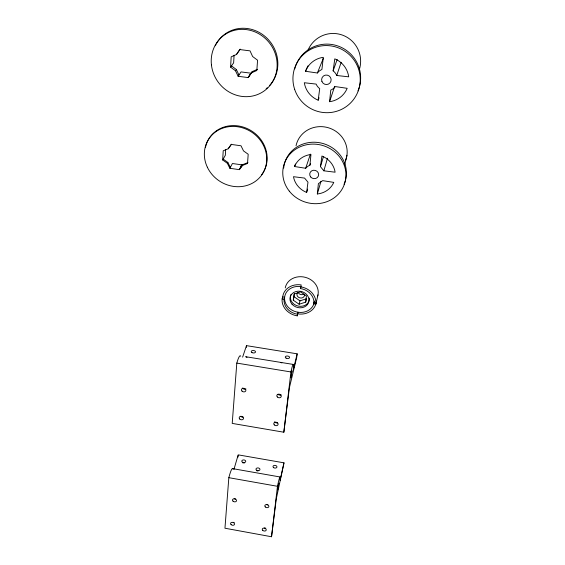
<?xml version="1.0" encoding="UTF-8"?>
<svg xmlns="http://www.w3.org/2000/svg" width="565" height="565" viewBox="0 0 565 565"><rect width="100%" height="100%" fill="white"/><g stroke="black" fill="none" stroke-linecap="round" stroke-linejoin="round"><path stroke-width="0.85" d="M245.704 356.713L293.32 364.439M222.688 159.973L223.21 150.791L228.232 148.757L231.339 144.435L241.001 145.777L243.501 150.883L248.197 154.266L247.527 163.454L242.484 165.446L239.376 169.648L229.863 168.299L227.363 163.313L222.688 159.973L225.336 155.269L225.675 149.485M257.584 69.262L252.265 71.578L248.162 77.589L238.119 76.282L235.499 70.759L230.584 67.115L231.184 56.839L236.502 54.466L240.196 49.099M234.094 55.257L233.635 62.87L230.584 67.115M240.732 356.24A26.004 3.086 -80.5 0 0 236.806 363.097L232.215 423.404L283.835 432.218L289.421 387.604L296.731 357.334L297.162 353.824L246.488 345.639L242.618 357.158M232.858 468.971A24.246 2.521 -79.8 0 0 228.832 477.679L224.955 528.226L271.532 536.75L276.313 498.697L283.99 462.834L238.197 454.853L233.896 469.515M246.34 347.397L246.488 345.639M238.013 457.078L238.14 455.595M317.325 193.972L318.385 183.66L322.643 180.638L333.774 182.382A21.173 19.747 16.7 0 1 317.325 193.972L320.962 181.301M329.565 101.7L330.779 90.075A11.265 11.131 38.6 0 0 335.342 86.586L347.185 88.324A22.536 22.261 38.7 0 1 329.565 101.7L334.671 86.325M293.284 300.213L293.984 294.019L300.573 291.865L306.428 295.947L305.672 302.134L299.111 304.245L293.284 300.213L294.563 293.751M309.924 165.178L310.955 154.492A21.173 19.747 16.7 0 0 294.535 166.534L305.672 168.264L307.572 166.449L309.924 165.178L310.468 163.518M297.254 315.856L297.96 312.24L297.254 315.856A17.07 14.57 14.6 0 1 282.133 298.892L282.712 296.943A17.006 14.535 14.6 0 1 301.173 284.922L300.46 288.538A15.121 12.903 14.6 0 1 313.879 303.822L315.807 304.118L316.259 302.148A17.006 14.535 14.6 0 1 297.769 313.865M271.532 536.75L277.471 486.296A24.38 1.236 -80.4 0 1 280.113 480.236L283.99 462.834M283.835 432.218L290.933 371.954A26.16 1.504 -80.8 0 1 293.291 369.778L297.162 353.824M318.187 100.203L319.712 88.634A11.265 11.131 38.6 0 1 316.118 84.086L304.309 82.744A22.536 22.261 38.7 0 0 318.187 100.203L319.077 97.787M306.626 192.439L307.981 182.184L304.577 178.088L293.482 176.697A21.173 19.747 16.7 0 0 306.626 192.439L307.685 189.077M333.124 70.865L334.791 58.838A22.536 22.261 38.7 0 1 348.704 76.833L336.719 75.491A11.265 11.131 38.6 0 0 333.124 70.865L337.164 59.495M320.447 166.647L321.93 156.011A21.173 19.747 16.7 0 1 335.109 172.205L323.858 170.814L320.447 166.647L323.441 156.66M316.103 303.087L317.989 294.866M313.879 303.822L314.338 301.851M344.558 165.326L346.959 155.227M305.672 302.134L306.52 298.744L300.001 300.848L294.21 296.837M299.111 304.245L300.001 300.848M300.46 288.538L300.806 287.253M323.858 170.814L327.481 158.221M297.444 314.225A15.121 12.903 14.6 0 1 284.054 299.189L284.626 297.239L282.712 296.943M336.719 75.491L341.168 62.312M305.672 168.264L310.439 154.118M294.535 166.534L295.453 164.048M307.953 65.851L305.517 71.275L317.361 72.998L323.328 58.329M280.939 362.426L281.857 362.935M242.484 165.446L242.936 164.542L247.971 162.558M239.376 169.648L241.813 164.839L232.413 163.518L229.863 168.299M227.363 163.313L227.85 162.423L223.189 159.083M228.232 148.757L231.382 144.195M248.162 77.589L250.945 73.196L241.05 71.91L238.119 76.282M236.502 54.466L239.814 49.565L250.02 50.864L252.64 56.528L257.576 60.222L256.814 70.512L251.467 72.829M235.499 70.759L236.361 69.516L231.466 65.886M248.967 76.324L252.265 71.578M240.245 166.958L241.813 164.839M239.835 168.737L242.936 164.542M317.361 72.998L319.402 70.908L321.916 69.424L323.307 57.355L321.824 57.566A22.536 22.261 38.7 0 0 305.517 71.275M282.133 298.892L284.054 299.189M236.806 363.097L290.933 371.954M232.618 468.625L280.099 476.98M228.832 477.679L277.471 486.296M245.937 356.896L247.032 357.391M227.85 162.423L230.343 167.395M236.361 69.516L238.967 75.018M281.144 394.815A2.246 1.787 14.8 0 1 278.022 394.299M277.542 422.86A2.196 1.709 14.7 0 1 274.661 421.737M243.12 417.012A2.189 1.695 17.2 0 1 240.556 416.306M245.945 388.96A2.239 1.773 17.6 0 1 242.526 388.014M283.672 168.095A31.605 29.514 16.7 0 1 322.495 143.369A31.605 29.514 16.7 0 1 344.029 184.275M296.032 145.784A25.934 24.563 16.5 0 1 328.442 127.782A25.934 24.563 16.5 0 1 345.526 160.665M285.254 287.91A16.738 14.393 14.5 0 1 305.495 277.373A16.738 14.393 14.5 0 1 317.466 296.674M300.658 286.843A17.07 14.57 14.6 0 1 315.807 304.118M304.5 294.429A3.849 3.305 14.5 0 1 299.846 297.889A3.849 3.305 14.5 0 1 297.628 292.557M303.991 294.104A3.828 3.291 14.5 0 1 298.143 292.515M314.408 301.011A15.064 12.868 14.6 0 1 298.553 312.325A15.064 12.868 14.6 0 1 284.612 297.381A15.064 12.868 14.6 0 1 300.976 286.61M309.345 298.108A9.591 8.207 14.6 0 1 298.482 306.138A9.591 8.207 14.6 0 1 290.94 294.549M256.99 470.942A1.999 1.37 5.9 0 1 258.014 470.935M242.844 462.94A1.978 1.349 4.8 0 1 244.348 463.067M265.769 528.084A2.02 1.434 14.4 0 1 264.258 527.95M267.881 504.785A2.055 1.497 14.5 0 1 266.369 504.361M235.711 499.015A2.048 1.483 16.3 0 1 234.207 498.591M234.235 522.343A2.006 1.427 16.1 0 1 233.239 522.35M294.739 68.909A33.632 33.25 40.7 0 1 295.135 67.51M295.354 66.818A33.632 33.25 40.7 0 1 338.894 46.358A33.632 33.25 40.7 0 1 357.998 90.894M307.876 50.504A27.607 27.381 73.9 0 1 342.644 35.178A27.607 27.381 73.9 0 1 359.305 69.665M205.42 147.642A31.951 29.232 33.8 0 1 248.035 128.961A31.951 29.232 33.8 0 1 261.623 174.776M215.314 45.765A34.204 32.156 55.3 0 1 215.957 44.494M216.296 43.865A34.204 32.156 55.3 0 1 263.897 35.517A34.204 32.156 55.3 0 1 269.717 85.336M267.238 87.78A34.204 32.156 55.3 0 1 266.179 88.67M277.634 489.368L277.634 489.869L278.764 483.223L277.634 489.368M290.911 377.01L290.94 377.808L292.041 370.682L290.911 377.01M277.33 396.969A2.26 1.787 14.9 0 0 281.13 396.792A2.26 1.787 14.9 0 0 278.658 394.151A2.26 1.787 14.9 0 0 277.33 396.969M274.272 424.88A2.211 1.716 14.7 0 0 277.994 424.739A2.211 1.716 14.7 0 0 275.572 422.189A2.211 1.716 14.7 0 0 274.272 424.88M239.715 419.004A2.196 1.702 17.2 0 0 243.388 418.856A2.196 1.702 17.2 0 0 240.923 416.306A2.196 1.702 17.2 0 0 239.715 419.004M242.004 391.079A2.246 1.78 17.6 0 0 245.754 390.895A2.246 1.78 17.6 0 0 243.24 388.254A2.246 1.78 17.6 0 0 242.004 391.079M286.102 358.132A2.168 1.243 6.6 0 0 289.57 357.596A2.168 1.243 6.6 0 0 286.632 356.035A2.168 1.243 6.6 0 0 286.102 358.132M251.99 352.602A2.161 1.236 5 0 0 255.493 352.08A2.161 1.236 5 0 0 252.64 350.533A2.161 1.236 5 0 0 251.99 352.602M289.315 191.154A31.767 29.62 16.7 0 0 343.555 186.337A31.767 29.62 16.7 0 0 310.199 144.23A31.767 29.62 16.7 0 0 289.315 191.154M310.679 176.951A4.499 4.195 16.7 0 0 318.342 176.146A4.499 4.195 16.7 0 0 313.519 170.256A4.499 4.195 16.7 0 0 310.679 176.951M292.041 304.203A9.619 8.221 14.6 0 0 308.37 303.08A9.619 8.221 14.6 0 0 298.002 291.201A9.619 8.221 14.6 0 0 292.041 304.203M262.732 530.337A2.027 1.441 14.5 0 0 266.129 530.302A2.027 1.441 14.5 0 0 263.89 528.098A2.027 1.441 14.5 0 0 262.732 530.337M231.085 524.567A2.013 1.427 16.1 0 0 234.44 524.525A2.013 1.427 16.1 0 0 232.173 522.321A2.013 1.427 16.1 0 0 231.085 524.567M233.006 501.127A2.055 1.49 16.3 0 0 236.424 501.07A2.055 1.49 16.3 0 0 234.115 498.789A2.055 1.49 16.3 0 0 233.006 501.127M265.296 506.932A2.069 1.497 14.5 0 0 268.763 506.876A2.069 1.497 14.5 0 0 266.482 504.594A2.069 1.497 14.5 0 0 265.296 506.932M256.687 470.271A1.999 1.37 5.9 0 0 259.935 469.628A1.999 1.37 5.9 0 0 257.28 467.961A1.999 1.37 5.9 0 0 256.687 470.271M242.463 462.227A1.985 1.342 4.8 0 0 245.697 461.605A1.985 1.342 4.8 0 0 243.098 459.966A1.985 1.342 4.8 0 0 242.463 462.227M273.735 467.7A1.992 1.356 7.1 0 0 276.935 467.064A1.992 1.356 7.1 0 0 274.265 465.412A1.992 1.356 7.1 0 0 273.735 467.7M294.655 89.362A33.808 33.399 38.9 0 0 351.755 101.707A33.808 33.399 38.9 0 0 333.336 46.337A33.808 33.399 38.9 0 0 294.655 89.362M321.881 81.318A4.788 4.732 38.6 0 0 329.995 82.935A4.788 4.732 38.6 0 0 327.255 75.131A4.788 4.732 38.6 0 0 321.881 81.318M207.341 167.198A32.028 29.288 33.8 0 0 261.214 175.694A32.028 29.288 33.8 0 0 238.056 126.814A32.028 29.288 33.8 0 0 207.341 167.198M211.423 64.827A34.352 32.269 54.9 0 0 263.777 91.226A34.352 32.269 54.9 0 0 257.365 32.989A34.352 32.269 54.9 0 0 211.423 64.827"/></g></svg>
